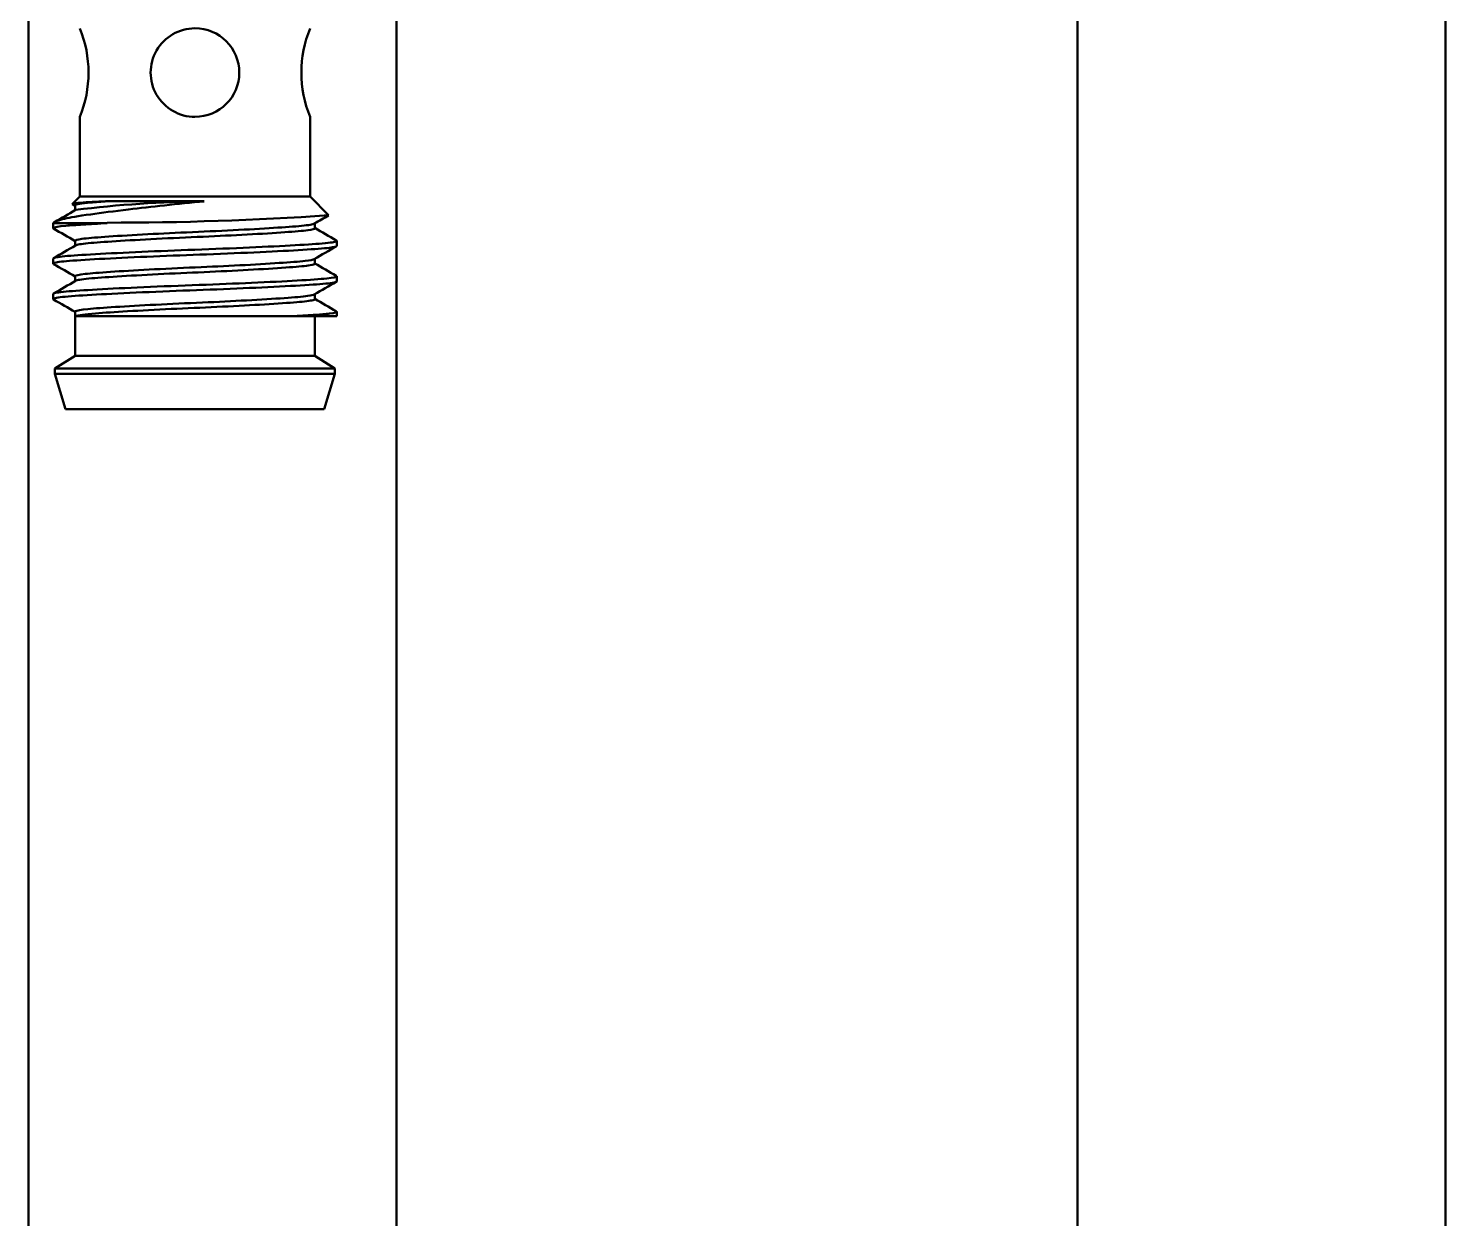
# Model space of a CAD drawing. Header units: millimetres. Extents: x 0 to 420, y 0 to 297.
# Drawn here: x 253.39 to 259.1, y 227.67 to 232.47 of the extents above; entities that cross this region are included whole.
import ezdxf

# ---------------------------------------------------------------- set-up
doc = ezdxf.new("R2010")
doc.units = ezdxf.units.MM
doc.header["$LTSCALE"] = 0.75
doc.layers.add('Visible', color=7, linetype='Continuous', lineweight=50)

msp = doc.modelspace()

# ---------------------------------------------------------------- linework, layer by layer
at = {"layer": 'Visible', "extrusion": (0, 1, 0)}
for p, q in [((254.8725, 238.7028), (254.8725, 222.9886)), ((257.617, 238.7028), (257.617, 222.9886)), ((259.1019, 220.4644), (259.1019, 238.7028)), ((253.3876, 220.4644), (253.3876, 235.0211)), ((253.595, 232.1087), (253.595, 231.7873)), ((254.5236, 232.1087), (254.5236, 231.7873)), ((253.595, 231.7873), (253.5655, 231.7578)), ((254.5236, 231.7873), (253.595, 231.7873)), ((254.5236, 231.7873), (254.5984, 231.7125)), ((253.5763, 231.7505), (253.566, 231.7565)), ((253.5763, 231.7516), (253.5763, 231.7322)), ((253.7074, 231.7685), (254.0968, 231.7685)), ((253.4879, 231.6801), (253.7058, 231.6801)), ((253.4879, 231.6801), (253.4879, 231.6597)), ((254.5424, 231.6791), (254.5424, 231.6597)), ((253.5763, 231.6087), (253.5763, 231.5893)), ((254.6307, 231.6087), (254.6307, 231.5883)), ((253.4879, 231.5373), (253.4879, 231.5169)), ((254.5424, 231.5363), (254.5424, 231.5169)), ((253.5763, 231.4658), (253.5763, 231.4464)), ((254.6307, 231.4658), (254.6307, 231.4454)), ((253.4879, 231.3944), (253.4879, 231.374)), ((254.5424, 231.3934), (254.5424, 231.374)), ((253.5763, 231.323), (253.5763, 231.3051)), ((254.6307, 231.323), (254.6307, 231.3051)), ((253.579, 231.3051), (253.5763, 231.3051)), ((253.579, 231.3051), (253.5763, 231.3051)), ((253.5763, 231.1444), (253.5763, 231.3051)), ((253.579, 231.3051), (254.4597, 231.3051)), ((254.6307, 231.3051), (254.4597, 231.3051)), ((254.5424, 231.1444), (254.5424, 231.3051)), ((253.5763, 231.1444), (253.495, 231.0944)), ((254.5424, 231.1444), (253.5763, 231.1444)), ((254.5424, 231.1444), (254.6236, 231.0944)), ((254.6236, 231.0944), (253.495, 231.0944)), ((253.495, 231.073), (253.495, 231.0944)), ((254.6236, 231.073), (254.6236, 231.0944)), ((254.6236, 231.073), (253.495, 231.073)), ((253.5379, 230.9301), (253.495, 231.073)), ((254.5807, 230.9301), (254.6236, 231.073)), ((254.5807, 230.9301), (253.5379, 230.9301))]:
    msp.add_line(p, q, dxfattribs=at)
at = {"layer": 'Visible', "extrusion": (1e-16, 0, -1)}
for centre, radius, start, end in [((-253.1642, 232.2873), 0.4661, 157.4864, 202.5141), ((-254.0593, 232.2873), 0.1786, 269.9883, 90.0003), ((-254.0593, 232.2873), 0.1786, 89.9992, 269.9894), ((-254.9543, 232.2874), 0.466, 337.4715, 22.5097), ((-254.1358, 227.2003), 4.5676, 82.9844, 89.5105), ((-253.7173, 244.7033), 13.0213, 266.11954, 270.05059)]:
    msp.add_arc(centre, radius, start, end, dxfattribs=at)
at = {"layer": 'Visible'}
for points, knots in [([(253.4879, 231.6801), (253.4938, 231.6861), (253.5094, 231.6921), (253.5545, 231.7028), (253.5872, 231.7084), (253.6826, 231.7218), (253.7342, 231.7284), (253.8374, 231.7407), (253.8866, 231.7463), (253.9896, 231.7576), (254.0445, 231.7629), (254.0968, 231.7685)], [-0.7010308, -0.7010308, -0.7010308, -0.7010308, -0.5121594, -0.5121594, -0.3539255, -0.3539255, -0.2206225, -0.2206225, -0.112365, -0.112365, 0, 0, 0, 0]), ([(253.7074, 231.7685), (253.6855, 231.7676), (253.6597, 231.7664), (253.615, 231.7641), (253.599, 231.763), (253.5702, 231.7601), (253.5629, 231.7583), (253.566, 231.7565)], [-3.6935472, -3.6935472, -3.6935472, -3.6935472, -3.5146624, -3.5146624, -3.3678476, -3.3678476, -3.149899, -3.149899, -3.149899, -3.149899]), ([(253.7074, 231.7685), (253.6812, 231.7667), (253.6584, 231.765), (253.6205, 231.7617), (253.6056, 231.7599), (253.5825, 231.756), (253.5763, 231.7538), (253.5763, 231.7516)], [-6.9270653, -6.9270653, -6.9270653, -6.9270653, -6.8465879, -6.8465879, -6.7658652, -6.7658652, -6.6708786, -6.6708786, -6.6708786, -6.6708786]), ([(253.4894, 231.658), (253.4878, 231.6589), (253.4875, 231.6598), (253.4916, 231.6638), (253.5088, 231.6668), (253.5576, 231.6713), (253.5808, 231.6728), (253.6367, 231.6763), (253.6695, 231.6782), (253.7058, 231.6801)], [6.2392407, 6.2392407, 6.2392407, 6.2392407, 6.2855116, 6.2855116, 6.4395733, 6.4395733, 6.5335588, 6.5335588, 6.6309612, 6.6309612, 6.6309612, 6.6309612]), ([(254.5406, 231.6781), (254.5353, 231.675), (254.5177, 231.672), (254.4608, 231.6665), (254.4227, 231.6638), (254.3288, 231.6578), (254.2732, 231.6547), (254.1527, 231.6485), (254.0889, 231.6458), (253.9637, 231.6402), (253.9035, 231.6372), (253.7902, 231.631), (253.7387, 231.6279), (253.6555, 231.622), (253.624, 231.6195), (253.5855, 231.6141), (253.5763, 231.6114), (253.5763, 231.6087)], [-5.574597, -5.574597, -5.574597, -5.574597, -5.441826, -5.441826, -5.313224, -5.313224, -5.179924, -5.179924, -5.04595, -5.04595, -4.916029, -4.916029, -4.780996, -4.780996, -4.650992, -4.650992, -4.536198, -4.536198, -4.536198, -4.536198]), ([(253.578, 231.5903), (253.5833, 231.5934), (253.6007, 231.5964), (253.6572, 231.6018), (253.6951, 231.6045), (253.7888, 231.6105), (253.8442, 231.6137), (253.9647, 231.6198), (254.0285, 231.6226), (254.1538, 231.6282), (254.214, 231.6311), (254.3274, 231.6373), (254.379, 231.6405), (254.4624, 231.6464), (254.4941, 231.6489), (254.533, 231.6543), (254.5424, 231.657), (254.5424, 231.6597)], [-2.662245, -2.662245, -2.662245, -2.662245, -2.530529, -2.530529, -2.402112, -2.402112, -2.26903, -2.26903, -2.135128, -2.135128, -2.005413, -2.005413, -1.870598, -1.870598, -1.740713, -1.740713, -1.625258, -1.625258, -1.625258, -1.625258]), ([(254.6293, 231.6104), (254.631, 231.6094), (254.6312, 231.6084), (254.6254, 231.6042), (254.606, 231.6011), (254.5411, 231.5955), (254.4974, 231.5929), (254.3885, 231.5869), (254.3239, 231.5838), (254.1821, 231.5776), (254.1063, 231.5747), (253.9577, 231.5692), (253.8863, 231.5663), (253.7513, 231.5601), (253.6894, 231.5569), (253.5886, 231.551), (253.5499, 231.5485), (253.5002, 231.5429), (253.4879, 231.5401), (253.4879, 231.5373)], [1.232144, 1.232144, 1.232144, 1.232144, 1.284227, 1.284227, 1.443311, 1.443311, 1.595211, 1.595211, 1.752373, 1.752373, 1.911837, 1.911837, 2.065044, 2.065044, 2.224257, 2.224257, 2.378487, 2.378487, 2.522348, 2.522348, 2.522348, 2.522348]), ([(253.4894, 231.5152), (253.487, 231.5165), (253.4875, 231.5179), (253.4984, 231.5223), (253.5197, 231.5253), (253.5891, 231.5308), (253.6377, 231.5336), (253.7544, 231.5399), (253.8208, 231.543), (253.9615, 231.549), (254.034, 231.5516), (254.1815, 231.5572), (254.255, 231.5602), (254.3878, 231.5665), (254.4462, 231.5695), (254.5416, 231.5753), (254.5779, 231.5778), (254.6208, 231.5832), (254.6307, 231.5857), (254.6307, 231.5883)], [3.714149, 3.714149, 3.714149, 3.714149, 3.784484, 3.784484, 3.937682, 3.937682, 4.097989, 4.097989, 4.255109, 4.255109, 4.407176, 4.407176, 4.566419, 4.566419, 4.721787, 4.721787, 4.875627, 4.875627, 5.005619, 5.005619, 5.005619, 5.005619]), ([(254.5406, 231.5353), (254.5363, 231.5327), (254.5237, 231.5302), (254.4787, 231.5251), (254.4429, 231.5224), (254.3528, 231.5164), (254.299, 231.5132), (254.1829, 231.5071), (254.1222, 231.5042), (253.9968, 231.4989), (253.9334, 231.4959), (253.8161, 231.4897), (253.7632, 231.4865), (253.6752, 231.4806), (253.6404, 231.4781), (253.5906, 231.4724), (253.5771, 231.4693), (253.5763, 231.466), (253.5763, 231.4659), (253.5763, 231.4658)], [-3.440098, -3.440098, -3.440098, -3.440098, -3.331394, -3.331394, -3.199372, -3.199372, -3.065293, -3.065293, -2.936226, -2.936226, -2.801683, -2.801683, -2.669322, -2.669322, -2.540634, -2.540634, -2.40604, -2.40604, -2.401862, -2.401862, -2.401862, -2.401862]), ([(253.578, 231.4475), (253.5787, 231.4479), (253.5796, 231.4483), (253.5895, 231.4518), (253.6107, 231.4548), (253.6744, 231.4602), (253.7154, 231.4631), (253.8145, 231.4692), (253.8722, 231.4723), (253.9943, 231.4784), (254.0574, 231.481), (254.1811, 231.4866), (254.2407, 231.4897), (254.3513, 231.4959), (254.4008, 231.4991), (254.4782, 231.5048), (254.5063, 231.5073), (254.536, 231.5124), (254.5424, 231.5146), (254.5424, 231.5169)], [-4.794597, -4.794597, -4.794597, -4.794597, -4.77707, -4.77707, -4.642637, -4.642637, -4.51361, -4.51361, -4.379566, -4.379566, -4.247882, -4.247882, -4.117337, -4.117337, -3.98159, -3.98159, -3.852675, -3.852675, -3.756992, -3.756992, -3.756992, -3.756992]), ([(253.4894, 231.3723), (253.4861, 231.3742), (253.4882, 231.3761), (253.5082, 231.3811), (253.5356, 231.3839), (253.6153, 231.3894), (253.6656, 231.3924), (253.786, 231.3985), (253.8556, 231.4017), (254.0009, 231.4076), (254.075, 231.4102), (254.2205, 231.4159), (254.2904, 231.419), (254.4184, 231.4252), (254.475, 231.4283), (254.5627, 231.434), (254.5941, 231.4365), (254.6246, 231.4414), (254.6307, 231.4434), (254.6307, 231.4454)], [1.189399, 1.189399, 1.189399, 1.189399, 1.284643, 1.284643, 1.444795, 1.444795, 1.597922, 1.597922, 1.757037, 1.757037, 1.911678, 1.911678, 2.066575, 2.066575, 2.225785, 2.225785, 2.377972, 2.377972, 2.480357, 2.480357, 2.480357, 2.480357]), ([(254.6293, 231.4676), (254.6302, 231.467), (254.6306, 231.4665), (254.6313, 231.4629), (254.6176, 231.4599), (254.5632, 231.4542), (254.523, 231.4516), (254.4197, 231.4457), (254.3571, 231.4425), (254.2211, 231.4364), (254.1495, 231.4334), (254.0003, 231.428), (253.9242, 231.425), (253.7832, 231.4188), (253.7196, 231.4157), (253.6131, 231.4097), (253.5706, 231.4071), (253.5087, 231.4015), (253.4909, 231.3984), (253.488, 231.395), (253.4879, 231.3947), (253.4879, 231.3944)], [3.755239, 3.755239, 3.755239, 3.755239, 3.781193, 3.781193, 3.935936, 3.935936, 4.090922, 4.090922, 4.249864, 4.249864, 4.402836, 4.402836, 4.563602, 4.563602, 4.720466, 4.720466, 4.872471, 4.872471, 5.031613, 5.031613, 5.045887, 5.045887, 5.045887, 5.045887]), ([(254.5406, 231.3924), (254.5371, 231.3903), (254.528, 231.3883), (254.4927, 231.3835), (254.4607, 231.3809), (254.3767, 231.375), (254.3248, 231.3719), (254.2112, 231.3657), (254.1509, 231.3627), (254.0255, 231.3572), (253.9616, 231.3544), (253.8413, 231.3482), (253.7861, 231.3451), (253.693, 231.3391), (253.6554, 231.3364), (253.5991, 231.3309), (253.582, 231.3278), (253.5767, 231.3241), (253.5763, 231.3235), (253.5763, 231.323)], [-1.306721, -1.306721, -1.306721, -1.306721, -1.218001, -1.218001, -1.087924, -1.087924, -0.953146, -0.953146, -0.823462, -0.823462, -0.689234, -0.689234, -0.556196, -0.556196, -0.427757, -0.427757, -0.293256, -0.293256, -0.269431, -0.269431, -0.269431, -0.269431]), ([(253.579, 231.3051), (253.5833, 231.3071), (253.5924, 231.309), (253.6195, 231.3126), (253.6371, 231.3142), (253.6929, 231.3187), (253.7369, 231.3216), (253.8411, 231.3278), (253.9008, 231.331), (254.0244, 231.3369), (254.0868, 231.3394), (254.209, 231.3452), (254.2676, 231.3482), (254.3741, 231.3545), (254.4206, 231.3576), (254.4916, 231.3631), (254.5165, 231.3657), (254.5383, 231.3704), (254.5424, 231.3722), (254.5424, 231.374)], [-6.917645, -6.917645, -6.917645, -6.917645, -6.834097, -6.834097, -6.753651, -6.753651, -6.623983, -6.623983, -6.489215, -6.489215, -6.359389, -6.359389, -6.228218, -6.228218, -6.093801, -6.093801, -5.965449, -5.965449, -5.889027, -5.889027, -5.889027, -5.889027]), ([(254.6293, 231.3247), (254.6293, 231.3246), (254.6294, 231.3246), (254.6344, 231.3215), (254.6249, 231.3184), (254.5874, 231.3137), (254.5683, 231.312), (254.5206, 231.3087), (254.4921, 231.307), (254.4597, 231.3051)], [6.2786426, 6.2786426, 6.2786426, 6.2786426, 6.2808734, 6.2808734, 6.4364389, 6.4364389, 6.5307362, 6.5307362, 6.6262412, 6.6262412, 6.6262412, 6.6262412])]:
    msp.add_open_spline(points, degree=3, knots=knots, dxfattribs=at)
for points in [[(253.4934, 231.6842), (253.5216, 231.7005), (253.5498, 231.7168), (253.578, 231.7332)], [(253.5763, 231.6077), (253.5473, 231.6245), (253.5183, 231.6412), (253.4894, 231.658)], [(254.598, 231.7113), (254.5789, 231.7003), (254.5598, 231.6892), (254.5406, 231.6781)], [(254.5424, 231.6607), (254.5713, 231.6439), (254.6003, 231.6272), (254.6293, 231.6104)], [(253.4894, 231.539), (253.5189, 231.5561), (253.5485, 231.5732), (253.578, 231.5903)], [(254.6293, 231.5866), (254.5997, 231.5695), (254.5702, 231.5524), (254.5406, 231.5353)], [(253.5763, 231.4648), (253.5473, 231.4816), (253.5183, 231.4984), (253.4894, 231.5152)], [(254.5424, 231.5179), (254.5713, 231.5011), (254.6003, 231.4843), (254.6293, 231.4676)], [(253.4894, 231.3961), (253.5189, 231.4132), (253.5485, 231.4303), (253.578, 231.4475)], [(254.6293, 231.4437), (254.5997, 231.4266), (254.5702, 231.4095), (254.5406, 231.3924)], [(253.5763, 231.322), (253.5473, 231.3388), (253.5183, 231.3555), (253.4894, 231.3723)], [(254.5424, 231.375), (254.5713, 231.3582), (254.6003, 231.3415), (254.6293, 231.3247)]]:
    msp.add_open_spline(points, degree=3, dxfattribs=at)

doc.saveas('drawing.dxf')
